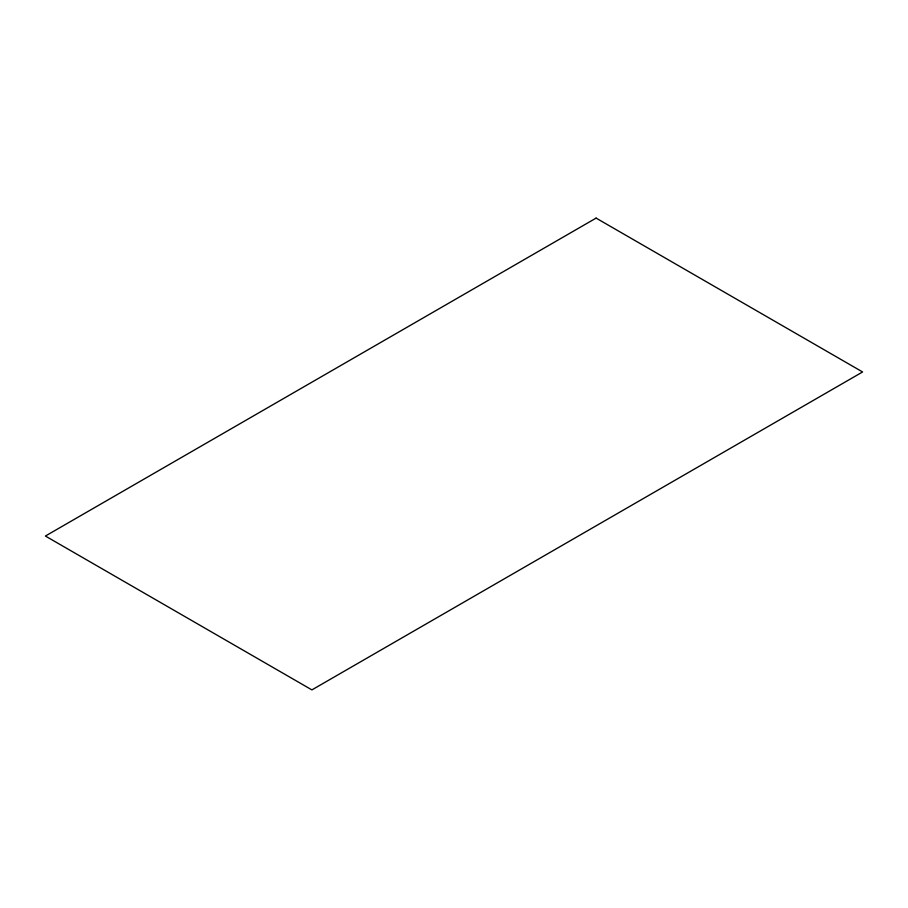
<?xml version="1.0" encoding="UTF-8"?>
<svg xmlns="http://www.w3.org/2000/svg" width="908" height="908" viewBox="0 0 908 908"><rect width="100%" height="100%" fill="white"/><g stroke="black" fill="none" stroke-linecap="round" stroke-linejoin="round"><path stroke-width="1.36" d="M596.102 218.102L45.4 536.038L311.898 689.898L862.6 371.962L596.102 218.102"/></g></svg>
